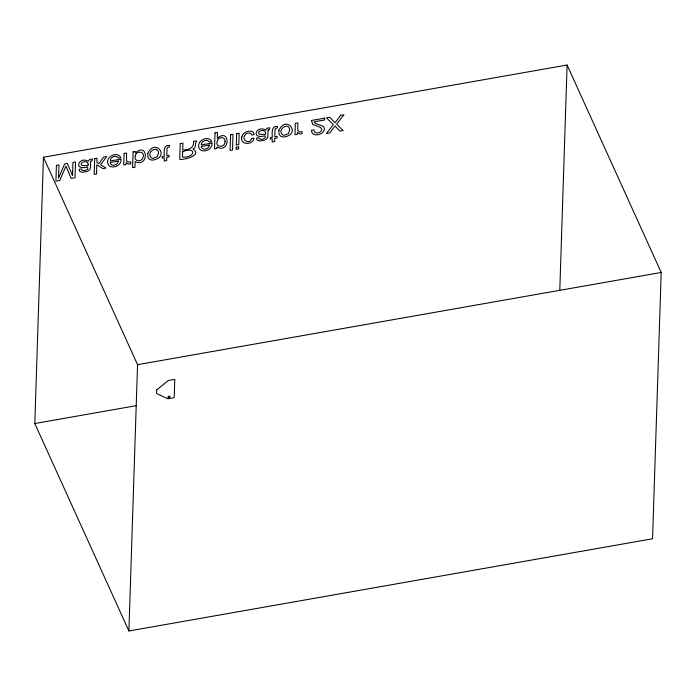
<?xml version="1.0" encoding="UTF-8"?>
<svg xmlns="http://www.w3.org/2000/svg" width="696" height="696" viewBox="0 0 696 696"><rect width="100%" height="100%" fill="white"/><g stroke="black" fill="none" stroke-linecap="round" stroke-linejoin="round"><path stroke-width="1.04" d="M34.8 423.533L43.448 157.235L567.101 65.024L661.2 272.467L652.552 538.765L128.899 630.976L34.8 423.533L136.529 405.62M128.899 630.976L137.547 364.678L43.448 157.235M559.793 290.189L567.101 65.024M137.547 364.678L661.2 272.467M72.654 171.764L72.575 175.74L67.329 163.456L64.658 163.925L58.508 178.219L59.003 164.926L56.428 165.378L55.915 181.125L59.778 180.447L65.937 166.126L71.183 178.437L75.003 177.767L75.516 162.02L72.95 162.472L72.654 171.764M88.157 164.056L88.105 165.613L82.963 165.605L81.319 164.987L81.284 163.299C82.772 161.15 87.905 160.854 88.157 164.056M90.671 161.307L90.454 167.927L89.497 170.041L86.93 171.512L82.537 172.269L80.031 171.599L79.205 170.276L79.1 169.319L81.38 168.919C81.945 171.877 86.443 170.494 87.844 168.902L87.539 166.996C73.002 171.025 78.648 155.956 88.366 161.272L89.584 159.471L92.351 159.001L92.298 160.428L90.671 161.307M94.673 158.644L94.169 174.391L96.509 173.983L96.805 164.839L102.912 168.615L106.027 168.058L100.607 164.743L106.714 156.522L103.6 157.07L98.884 163.656L96.883 162.542L97.022 158.227L94.673 158.644M124.114 153.459L123.74 164.943L126.063 164.534L126.124 162.551L128.647 164.126L130.796 163.899L130.865 161.864L128.438 162.116L126.55 160.741L126.559 153.033L124.114 153.459M133.101 151.876L132.588 167.684L134.963 167.266L135.146 161.55C148.735 168.423 148.579 141.34 135.302 152.946L135.355 151.484L133.101 151.876M162.368 156.574L162.316 158.149L164.282 157.801L164.178 161.011L166.64 160.576L166.744 157.366L169.067 156.965L169.119 155.382L166.796 155.791L167.04 148.3L167.579 147.404L169.389 147.004L169.441 145.481C163.195 144.55 164.099 152.259 164.334 156.226L162.368 156.574M156.661 389.969L156.548 393.457L167.832 398.782L174.191 397.66L174.783 379.381L168.31 380.503L156.661 389.969M180.238 143.576L179.725 159.323C183.318 160.219 202.91 155.434 192.957 149.031C196.777 147.891 194.41 143.106 196.759 141.018L193.471 141.244C194.497 147.961 188.59 150.188 182.717 149.857L182.935 143.106L180.238 143.576M182.656 151.632L182.482 157.018C194.784 158.444 197.446 145.986 182.656 151.632M215.029 132.901L214.507 148.909L216.882 148.492L216.934 146.969C230.28 154.216 230.42 127.151 217.282 138.33L217.474 132.466L215.029 132.901M230.576 134.711L230.063 150.466L232.507 150.031L233.012 134.285L230.576 134.711M236.231 147.204L236.161 149.388L238.641 148.953L238.719 146.769L236.231 147.204M236.675 133.641L236.301 145.072L238.789 144.629L239.154 133.206L236.675 133.641M265.585 132.814L265.533 134.371L260.391 134.363L258.747 133.736L258.712 132.057C260.2 129.908 265.333 129.613 265.585 132.814M268.099 130.065L267.882 136.686L266.925 138.8L264.358 140.27L259.965 141.027L257.459 140.357L256.633 139.035L256.528 138.078L258.808 137.678C259.373 140.636 263.871 139.244 265.272 137.66L264.967 135.755C250.43 139.783 256.076 124.715 265.794 130.03L267.003 128.229L269.778 127.759L269.726 129.186L268.099 130.065M270.361 137.556L270.309 139.13L272.275 138.791L272.171 141.993L274.633 141.558L274.737 138.356L277.06 137.947L277.112 136.373L274.79 136.781L275.033 129.282L275.572 128.386L277.382 127.986L277.434 126.463C271.188 125.532 272.092 133.24 272.327 137.216L270.361 137.556M295.374 123.305L295 134.789L297.322 134.38L297.383 132.397L299.906 133.971L302.055 133.745L302.125 131.709L299.698 131.953L297.81 130.587L297.818 122.87L295.374 123.305M324.667 118.146L324.606 119.973L314.009 121.835C316.123 125.88 326.52 124.01 323.971 130.674C321.9 135.424 311.416 137.208 311.495 130.317L313.974 129.882C313.609 134.806 321.656 133.327 321.717 129.326L320.665 127.481L312.8 124.384L311.338 120.495L324.667 118.146M120.886 159.123C122.357 166.84 107.662 170.703 107.619 161.855C107.314 155.6 118.042 151.432 120.73 157.635L118.329 158.062C116.371 154.364 109.959 157.044 110.246 160.994L120.886 159.123M147.709 153.485L147.944 157.305L149.266 159.071A6.255 4.515 -24.4 0 0 152.72 160.063C170.746 157.548 155.312 137.321 147.709 153.485M211.906 143.098C213.385 150.806 198.682 154.677 198.638 145.829C198.334 139.574 209.07 135.407 211.758 141.61L209.357 142.028C207.399 138.339 200.979 141.018 201.274 144.968L211.906 143.098M278.852 130.396L279.079 134.215L280.41 135.981A6.255 4.515 -24.4 0 0 283.864 136.973C301.89 134.45 286.456 114.231 278.852 130.396M135.32 155.861C133.04 161.402 141.784 162.629 142.898 157.627C145.847 151.319 136.094 150.145 135.32 155.861M241.825 136.955C239.476 145.342 253.344 145.36 254.031 138.165L251.665 138.582C249.673 145.194 240.659 139.913 245.296 134.606A3.123 2.253 -24.4 0 1 247.306 133.154L250.612 133.223L251.778 135.024L254.153 134.606L253.501 132.753A5.203 3.75 -24.4 0 0 251.369 131.309C247.385 130.448 242.713 132.797 241.825 136.955M224.982 141.479C225.635 147.743 214.664 148.144 217.222 141.149C217.778 136.729 225.809 136.225 224.982 141.479M158.523 153.294L157.157 156.826L153.146 158.34A3.463 2.497 -24.4 0 1 150.98 157.461C145.847 151.702 158.679 144.811 158.523 153.294M289.666 130.204L288.301 133.736L284.29 135.242A3.463 2.497 -24.4 0 1 282.124 134.371C276.982 128.612 289.823 121.722 289.666 130.204M118.329 161.098C118.207 164.674 112.7 166.944 110.56 163.812L110.264 162.516L118.329 161.098M209.357 145.072C209.235 148.639 203.719 150.919 201.579 147.778L201.292 146.491L209.357 145.072M340.614 115.336L335.037 122.757L329.73 117.25L326.476 117.824L333.349 124.645L326.415 133.501L329.791 132.901L335.072 125.985L339.918 131.118L343.128 130.552L336.699 124.053L343.963 114.744L340.614 115.336M168.745 397.799A1.096 0.792 -24.4 0 0 170.007 396.511A1.096 0.792 -24.4 0 0 168.232 396.529A1.096 0.792 -24.4 0 0 168.745 397.799"/></g></svg>
